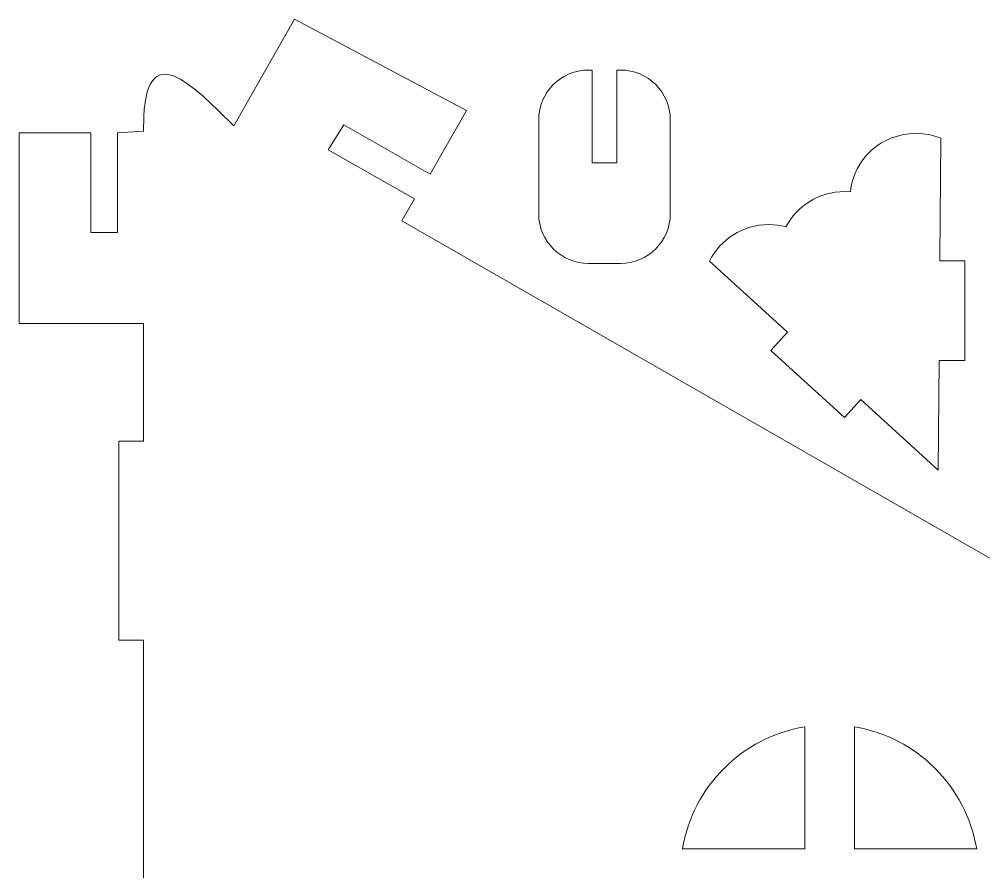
# Model space of a CAD drawing. Header units: millimetres. Extents: x -580 to 580, y -723 to 723.
# Drawn here: x -580.1 to -472.9, y 316.6 to 411.4 of the extents above; entities that cross this region are included whole.
import ezdxf

# ---------------------------------------------------------------- set-up
doc = ezdxf.new("R2010")
doc.units = ezdxf.units.MM
doc.header["$MEASUREMENT"] = 0
doc.layers.add('Camada 1', color=7, linetype='Continuous')

msp = doc.modelspace()

# ---------------------------------------------------------------- linework, layer by layer
at = {"layer": 'Camada 1', "color": 250, "lineweight": 9}
for points, knots in [([(-580.1487, 377.5418), (-580.1487, 377.5418), (-580.1487, 398.7429), (-580.1487, 398.7429), (-580.1487, 398.7429), (-580.1487, 398.7429), (-572.1841, 398.7429), (-572.1841, 398.7429), (-572.1841, 398.7429), (-572.1841, 398.7429), (-572.1836, 387.6809), (-572.1836, 387.6809), (-572.1836, 387.6809), (-572.1836, 387.6809), (-569.2344, 387.6815), (-569.2344, 387.6815), (-569.2344, 387.6815), (-569.2344, 387.6815), (-569.2339, 398.7429), (-569.2339, 398.7429), (-569.2339, 398.7429), (-569.2339, 398.7429), (-566.3219, 398.9272), (-566.3219, 398.9272), (-566.3219, 398.9272), (-566.3219, 398.9272), (-566.2989, 400.5718), (-566.2989, 400.5718), (-566.2989, 400.5718), (-566.2989, 400.5718), (-566.2451, 401.3876), (-566.2451, 401.3876), (-566.2451, 401.3876), (-566.2451, 401.3876), (-566.1617, 402.1154), (-566.1617, 402.1154), (-566.1617, 402.1154), (-566.1617, 402.1154), (-566.05, 402.7584), (-566.05, 402.7584), (-566.05, 402.7584), (-566.05, 402.7584), (-565.9111, 403.32), (-565.9111, 403.32), (-565.9111, 403.32), (-565.9111, 403.32), (-565.7463, 403.8032), (-565.7463, 403.8032), (-565.7463, 403.8032), (-565.7463, 403.8032), (-565.5567, 404.2113), (-565.5567, 404.2113), (-565.5567, 404.2113), (-565.5567, 404.2113), (-565.3435, 404.5477), (-565.3435, 404.5477), (-565.3435, 404.5477), (-565.3435, 404.5477), (-565.108, 404.8156), (-565.108, 404.8156), (-565.108, 404.8156), (-565.108, 404.8156), (-564.8516, 405.0182), (-564.8516, 405.0182), (-564.8516, 405.0182), (-564.8516, 405.0182), (-564.5752, 405.1588), (-564.5752, 405.1588), (-564.5752, 405.1588), (-564.5752, 405.1588), (-564.28, 405.2405), (-564.28, 405.2405), (-564.28, 405.2405), (-564.28, 405.2405), (-563.9673, 405.2667), (-563.9673, 405.2667), (-563.9673, 405.2667), (-563.9673, 405.2667), (-563.6384, 405.2407), (-563.6384, 405.2407), (-563.6384, 405.2407), (-563.6384, 405.2407), (-563.2943, 405.1656), (-563.2943, 405.1656), (-563.2943, 405.1656), (-563.2943, 405.1656), (-562.9365, 405.0447), (-562.9365, 405.0447), (-562.9365, 405.0447), (-562.9365, 405.0447), (-562.5659, 404.8813), (-562.5659, 404.8813), (-562.5659, 404.8813), (-562.5659, 404.8813), (-562.1838, 404.6786), (-562.1838, 404.6786), (-562.1838, 404.6786), (-562.1838, 404.6786), (-561.7915, 404.4399), (-561.7915, 404.4399), (-561.7915, 404.4399), (-561.7915, 404.4399), (-561.3901, 404.1684), (-561.3901, 404.1684), (-561.3901, 404.1684), (-561.3901, 404.1684), (-560.565, 403.54), (-560.565, 403.54), (-560.565, 403.54), (-560.565, 403.54), (-559.7182, 402.8195), (-559.7182, 402.8195), (-559.7182, 402.8195), (-559.7182, 402.8195), (-558.8593, 402.0328), (-558.8593, 402.0328), (-558.8593, 402.0328), (-558.8593, 402.0328), (-557.9979, 401.206), (-557.9979, 401.206), (-557.9979, 401.206), (-557.9979, 401.206), (-556.3064, 399.5358), (-556.3064, 399.5358), (-556.3064, 399.5358), (-556.3064, 399.5358), (-549.5479, 411.3859), (-549.5479, 411.3859), (-549.5479, 411.3859), (-549.5479, 411.3859), (-530.4231, 401.2547), (-530.4231, 401.2547), (-530.4231, 401.2547), (-530.4231, 401.2547), (-534.4605, 394.176), (-534.4605, 394.176), (-534.4605, 394.176), (-534.4605, 394.176), (-544.0695, 399.6564), (-544.0695, 399.6564), (-544.0695, 399.6564), (-544.0695, 399.6564), (-545.8076, 396.8857), (-545.8076, 396.8857), (-545.8076, 396.8857), (-545.8076, 396.8857), (-536.1997, 391.4047), (-536.1997, 391.4047), (-536.1997, 391.4047), (-536.1997, 391.4047), (-537.5934, 388.9607), (-537.5934, 388.9607), (-537.5934, 388.9607), (-537.5934, 388.9607), (-457.3687, 342.9362), (-457.3687, 342.9362), (-457.3687, 342.9362), (-457.3687, 342.9362), (-451.1268, 355.3102), (-451.1268, 355.3102), (-451.1268, 355.3102), (-451.1268, 355.3102), (-431.7254, 344.626), (-431.7254, 344.626), (-431.7254, 344.626), (-431.7254, 344.626), (-435.7628, 337.5473), (-435.7628, 337.5473), (-435.7628, 337.5473), (-435.7628, 337.5473), (-445.3718, 343.0277), (-445.3718, 343.0277), (-445.3718, 343.0277), (-445.3718, 343.0277), (-446.9257, 340.3491), (-446.9257, 340.3491), (-446.9257, 340.3491), (-446.9257, 340.3491), (-437.3177, 334.8682), (-437.3177, 334.8682), (-437.3177, 334.8682), (-437.3177, 334.8682), (-438.7115, 332.4242), (-438.7115, 332.4242), (-438.7115, 332.4242), (-438.7115, 332.4242), (-420.6615, 321.9682), (-420.6615, 321.9682), (-420.6615, 321.9682), (-420.6615, 321.9682), (-420.105, 321.607), (-420.105, 321.607), (-420.105, 321.607), (-420.105, 321.607), (-419.5855, 321.2332), (-419.5855, 321.2332), (-419.5855, 321.2332), (-419.5855, 321.2332), (-419.1027, 320.8476), (-419.1027, 320.8476), (-419.1027, 320.8476), (-419.1027, 320.8476), (-418.657, 320.451), (-418.657, 320.451), (-418.657, 320.451), (-418.657, 320.451), (-418.2483, 320.0443), (-418.2483, 320.0443), (-418.2483, 320.0443), (-418.2483, 320.0443), (-417.8765, 319.6285), (-417.8765, 319.6285), (-417.8765, 319.6285), (-417.8765, 319.6285), (-417.5418, 319.2044), (-417.5418, 319.2044), (-417.5418, 319.2044), (-417.5418, 319.2044), (-417.2439, 318.7727), (-417.2439, 318.7727), (-417.2439, 318.7727), (-417.2439, 318.7727), (-416.9833, 318.3346), (-416.9833, 318.3346), (-416.9833, 318.3346), (-416.9833, 318.3346), (-416.7596, 317.8907), (-416.7596, 317.8907), (-416.7596, 317.8907), (-416.7596, 317.8907), (-416.5731, 317.4419), (-416.5731, 317.4419), (-416.5731, 317.4419), (-416.5731, 317.4419), (-416.4236, 316.9891), (-416.4236, 316.9891), (-416.4236, 316.9891), (-416.4236, 316.9891), (-416.3112, 316.5332), (-416.3112, 316.5332), (-416.3112, 316.5332), (-416.3112, 316.5332), (-416.236, 316.0751), (-416.236, 316.0751), (-416.236, 316.0751), (-416.236, 316.0751), (-416.1979, 315.6155), (-416.1979, 315.6155), (-416.1979, 315.6155), (-416.1979, 315.6155), (-416.1971, 315.1555), (-416.1971, 315.1555), (-416.1971, 315.1555), (-416.1971, 315.1555), (-416.1979, 314.6954), (-416.1979, 314.6954), (-416.1979, 314.6954), (-416.1979, 314.6954), (-416.236, 314.2359), (-416.236, 314.2359), (-416.236, 314.2359), (-416.236, 314.2359), (-416.3112, 313.7778), (-416.3112, 313.7778), (-416.3112, 313.7778), (-416.3112, 313.7778), (-416.4236, 313.322), (-416.4236, 313.322), (-416.4236, 313.322), (-416.4236, 313.322), (-416.5731, 312.8692), (-416.5731, 312.8692), (-416.5731, 312.8692), (-416.5731, 312.8692), (-416.7596, 312.4205), (-416.7596, 312.4205), (-416.7596, 312.4205), (-416.7596, 312.4205), (-416.9833, 311.9766), (-416.9833, 311.9766), (-416.9833, 311.9766), (-416.9833, 311.9766), (-417.2439, 311.5384), (-417.2439, 311.5384), (-417.2439, 311.5384), (-417.2439, 311.5384), (-417.5418, 311.1068), (-417.5418, 311.1068), (-417.5418, 311.1068), (-417.5418, 311.1068), (-417.8765, 310.6827), (-417.8765, 310.6827), (-417.8765, 310.6827), (-417.8765, 310.6827), (-418.2483, 310.2669), (-418.2483, 310.2669), (-418.2483, 310.2669), (-418.2483, 310.2669), (-418.657, 309.8602), (-418.657, 309.8602), (-418.657, 309.8602), (-418.657, 309.8602), (-419.1027, 309.4637), (-419.1027, 309.4637), (-419.1027, 309.4637), (-419.1027, 309.4637), (-419.5855, 309.078), (-419.5855, 309.078), (-419.5855, 309.078), (-419.5855, 309.078), (-420.105, 308.704), (-420.105, 308.704), (-420.105, 308.704), (-420.105, 308.704), (-420.6615, 308.3428), (-420.6615, 308.3428), (-420.6615, 308.3428), (-420.6615, 308.3428), (-437.8651, 298.4494), (-437.8651, 298.4494), (-437.8651, 298.4494), (-437.8651, 298.4494), (-436.3806, 295.8472), (-436.3806, 295.8472), (-436.3806, 295.8472), (-436.3806, 295.8472), (-445.435, 290.6827), (-445.435, 290.6827), (-445.435, 290.6827), (-445.435, 290.6827), (-443.7879, 287.912), (-443.7879, 287.912), (-443.7879, 287.912), (-443.7879, 287.912), (-435.2872, 292.8922), (-435.2872, 292.8922), (-435.2872, 292.8922), (-435.2872, 292.8922), (-431.4201, 286.1126), (-431.4201, 286.1126), (-431.4201, 286.1126), (-431.4201, 286.1126), (-449.9913, 275.9815), (-449.9913, 275.9815), (-449.9913, 275.9815), (-449.9913, 275.9815), (-456.7062, 287.7531), (-456.7062, 287.7531), (-456.7062, 287.7531), (-456.7062, 287.7531), (-536.4858, 242.0232), (-536.4858, 242.0232), (-536.4858, 242.0232), (-536.4858, 242.0232), (-534.9085, 239.2584), (-534.9085, 239.2584), (-534.9085, 239.2584), (-534.9085, 239.2584), (-543.5941, 234.4625), (-543.5941, 234.4625), (-543.5941, 234.4625), (-543.5941, 234.4625), (-542.1314, 231.8762), (-542.1314, 231.8762), (-542.1314, 231.8762), (-542.1314, 231.8762), (-533.7229, 236.3033), (-533.7229, 236.3033), (-533.7229, 236.3033), (-533.7229, 236.3033), (-529.948, 229.7081), (-529.948, 229.7081), (-529.948, 229.7081), (-529.948, 229.7081), (-548.5192, 219.4848), (-548.5192, 219.4848), (-548.5192, 219.4848), (-548.5192, 219.4848), (-555.2904, 231.3559), (-555.2904, 231.3559), (-555.2904, 231.3559), (-555.2904, 231.3559), (-560.2675, 228.5131), (-560.2675, 228.5131), (-560.2675, 228.5131), (-560.2675, 228.5131), (-561.0411, 228.0775), (-561.0411, 228.0775), (-561.0411, 228.0775), (-561.0411, 228.0775), (-561.7598, 227.749), (-561.7598, 227.749), (-561.7598, 227.749), (-561.7598, 227.749), (-562.0988, 227.6246), (-562.0988, 227.6246), (-562.0988, 227.6246), (-562.0988, 227.6246), (-562.4241, 227.5266), (-562.4241, 227.5266), (-562.4241, 227.5266), (-562.4241, 227.5266), (-562.7361, 227.455), (-562.7361, 227.455), (-562.7361, 227.455), (-562.7361, 227.455), (-563.0346, 227.4096), (-563.0346, 227.4096), (-563.0346, 227.4096), (-563.0346, 227.4096), (-563.3198, 227.3902), (-563.3198, 227.3902), (-563.3198, 227.3902), (-563.3198, 227.3902), (-563.5915, 227.3968), (-563.5915, 227.3968), (-563.5915, 227.3968), (-563.5915, 227.3968), (-563.8502, 227.4294), (-563.8502, 227.4294), (-563.8502, 227.4294), (-563.8502, 227.4294), (-564.0956, 227.4876), (-564.0956, 227.4876), (-564.0956, 227.4876), (-564.0956, 227.4876), (-564.3278, 227.5715), (-564.3278, 227.5715), (-564.3278, 227.5715), (-564.3278, 227.5715), (-564.547, 227.6809), (-564.547, 227.6809), (-564.547, 227.6809), (-564.547, 227.6809), (-564.7531, 227.8158), (-564.7531, 227.8158), (-564.7531, 227.8158), (-564.7531, 227.8158), (-564.9463, 227.976), (-564.9463, 227.976), (-564.9463, 227.976), (-564.9463, 227.976), (-565.1266, 228.1613), (-565.1266, 228.1613), (-565.1266, 228.1613), (-565.1266, 228.1613), (-565.294, 228.3717), (-565.294, 228.3717), (-565.294, 228.3717), (-565.294, 228.3717), (-565.4486, 228.6071), (-565.4486, 228.6071), (-565.4486, 228.6071), (-565.4486, 228.6071), (-565.5906, 228.8674), (-565.5906, 228.8674), (-565.5906, 228.8674), (-565.5906, 228.8674), (-565.7198, 229.1523), (-565.7198, 229.1523), (-565.7198, 229.1523), (-565.7198, 229.1523), (-565.8364, 229.4619), (-565.8364, 229.4619), (-565.8364, 229.4619), (-565.8364, 229.4619), (-566.0321, 230.1545), (-566.0321, 230.1545), (-566.0321, 230.1545), (-566.0321, 230.1545), (-566.178, 230.9442), (-566.178, 230.9442), (-566.178, 230.9442), (-566.178, 230.9442), (-566.2747, 231.8303), (-566.2747, 231.8303), (-566.2747, 231.8303), (-566.2747, 231.8303), (-566.3225, 232.8116), (-566.3225, 232.8116), (-566.3225, 232.8116), (-566.3225, 232.8116), (-566.3219, 233.8873), (-566.3219, 233.8873), (-566.3219, 233.8873), (-566.3219, 233.8873), (-566.3219, 265.5174), (-566.3219, 265.5174), (-566.3219, 265.5174), (-566.3219, 265.5174), (-569.0873, 265.5174), (-569.0873, 265.5174), (-569.0873, 265.5174), (-569.0873, 265.5174), (-569.0873, 287.6402), (-569.0873, 287.6402), (-569.0873, 287.6402), (-569.0873, 287.6402), (-566.3219, 287.6402), (-566.3219, 287.6402), (-566.3219, 287.6402), (-566.3219, 287.6402), (-566.3219, 342.3428), (-566.3219, 342.3428), (-566.3219, 342.3428), (-566.3219, 342.3428), (-569.0873, 342.3428), (-569.0873, 342.3428), (-569.0873, 342.3428), (-569.0873, 342.3428), (-569.0873, 364.4656), (-569.0873, 364.4656), (-569.0873, 364.4656), (-569.0873, 364.4656), (-566.3219, 364.4656), (-566.3219, 364.4656), (-566.3219, 364.4656), (-566.3219, 364.4656), (-566.3219, 377.5418), (-566.3219, 377.5418), (-566.3219, 377.5418), (-566.3219, 377.5418), (-580.1487, 377.5418), (-580.1487, 377.5418), (-580.1487, 377.5418), (-580.1487, 377.5418), (-580.1487, 377.5418), (-580.1487, 377.5418)], [0, 0, 0, 0, 0.0075188, 0.0075188, 0.0075188, 0.0075188, 0.01503759, 0.01503759, 0.01503759, 0.01503759, 0.02255639, 0.02255639, 0.02255639, 0.02255639, 0.03007519, 0.03007519, 0.03007519, 0.03007519, 0.03759398, 0.03759398, 0.03759398, 0.03759398, 0.04511278, 0.04511278, 0.04511278, 0.04511278, 0.05263158, 0.05263158, 0.05263158, 0.05263158, 0.06015038, 0.06015038, 0.06015038, 0.06015038, 0.06766917, 0.06766917, 0.06766917, 0.06766917, 0.07518797, 0.07518797, 0.07518797, 0.07518797, 0.08270677, 0.08270677, 0.08270677, 0.08270677, 0.09022556, 0.09022556, 0.09022556, 0.09022556, 0.09774436, 0.09774436, 0.09774436, 0.09774436, 0.10526316, 0.10526316, 0.10526316, 0.10526316, 0.11278195, 0.11278195, 0.11278195, 0.11278195, 0.12030075, 0.12030075, 0.12030075, 0.12030075, 0.12781955, 0.12781955, 0.12781955, 0.12781955, 0.13533835, 0.13533835, 0.13533835, 0.13533835, 0.14285714, 0.14285714, 0.14285714, 0.14285714, 0.15037594, 0.15037594, 0.15037594, 0.15037594, 0.15789474, 0.15789474, 0.15789474, 0.15789474, 0.16541353, 0.16541353, 0.16541353, 0.16541353, 0.17293233, 0.17293233, 0.17293233, 0.17293233, 0.18045113, 0.18045113, 0.18045113, 0.18045113, 0.18796992, 0.18796992, 0.18796992, 0.18796992, 0.19548872, 0.19548872, 0.19548872, 0.19548872, 0.20300752, 0.20300752, 0.20300752, 0.20300752, 0.21052632, 0.21052632, 0.21052632, 0.21052632, 0.21804511, 0.21804511, 0.21804511, 0.21804511, 0.22556391, 0.22556391, 0.22556391, 0.22556391, 0.23308271, 0.23308271, 0.23308271, 0.23308271, 0.2406015, 0.2406015, 0.2406015, 0.2406015, 0.2481203, 0.2481203, 0.2481203, 0.2481203, 0.2556391, 0.2556391, 0.2556391, 0.2556391, 0.26315789, 0.26315789, 0.26315789, 0.26315789, 0.27067669, 0.27067669, 0.27067669, 0.27067669, 0.27819549, 0.27819549, 0.27819549, 0.27819549, 0.28571429, 0.28571429, 0.28571429, 0.28571429, 0.29323308, 0.29323308, 0.29323308, 0.29323308, 0.30075188, 0.30075188, 0.30075188, 0.30075188, 0.30827068, 0.30827068, 0.30827068, 0.30827068, 0.31578947, 0.31578947, 0.31578947, 0.31578947, 0.32330827, 0.32330827, 0.32330827, 0.32330827, 0.33082707, 0.33082707, 0.33082707, 0.33082707, 0.33834586, 0.33834586, 0.33834586, 0.33834586, 0.34586466, 0.34586466, 0.34586466, 0.34586466, 0.35338346, 0.35338346, 0.35338346, 0.35338346, 0.36090226, 0.36090226, 0.36090226, 0.36090226, 0.36842105, 0.36842105, 0.36842105, 0.36842105, 0.37593985, 0.37593985, 0.37593985, 0.37593985, 0.38345865, 0.38345865, 0.38345865, 0.38345865, 0.39097744, 0.39097744, 0.39097744, 0.39097744, 0.39849624, 0.39849624, 0.39849624, 0.39849624, 0.40601504, 0.40601504, 0.40601504, 0.40601504, 0.41353383, 0.41353383, 0.41353383, 0.41353383, 0.42105263, 0.42105263, 0.42105263, 0.42105263, 0.42857143, 0.42857143, 0.42857143, 0.42857143, 0.43609023, 0.43609023, 0.43609023, 0.43609023, 0.44360902, 0.44360902, 0.44360902, 0.44360902, 0.45112782, 0.45112782, 0.45112782, 0.45112782, 0.45864662, 0.45864662, 0.45864662, 0.45864662, 0.46616541, 0.46616541, 0.46616541, 0.46616541, 0.47368421, 0.47368421, 0.47368421, 0.47368421, 0.48120301, 0.48120301, 0.48120301, 0.48120301, 0.4887218, 0.4887218, 0.4887218, 0.4887218, 0.4962406, 0.4962406, 0.4962406, 0.4962406, 0.5037594, 0.5037594, 0.5037594, 0.5037594, 0.5112782, 0.5112782, 0.5112782, 0.5112782, 0.51879699, 0.51879699, 0.51879699, 0.51879699, 0.52631579, 0.52631579, 0.52631579, 0.52631579, 0.53383459, 0.53383459, 0.53383459, 0.53383459, 0.54135338, 0.54135338, 0.54135338, 0.54135338, 0.54887218, 0.54887218, 0.54887218, 0.54887218, 0.55639098, 0.55639098, 0.55639098, 0.55639098, 0.56390977, 0.56390977, 0.56390977, 0.56390977, 0.57142857, 0.57142857, 0.57142857, 0.57142857, 0.57894737, 0.57894737, 0.57894737, 0.57894737, 0.58646617, 0.58646617, 0.58646617, 0.58646617, 0.59398496, 0.59398496, 0.59398496, 0.59398496, 0.60150376, 0.60150376, 0.60150376, 0.60150376, 0.60902256, 0.60902256, 0.60902256, 0.60902256, 0.61654135, 0.61654135, 0.61654135, 0.61654135, 0.62406015, 0.62406015, 0.62406015, 0.62406015, 0.63157895, 0.63157895, 0.63157895, 0.63157895, 0.63909774, 0.63909774, 0.63909774, 0.63909774, 0.64661654, 0.64661654, 0.64661654, 0.64661654, 0.65413534, 0.65413534, 0.65413534, 0.65413534, 0.66165414, 0.66165414, 0.66165414, 0.66165414, 0.66917293, 0.66917293, 0.66917293, 0.66917293, 0.67669173, 0.67669173, 0.67669173, 0.67669173, 0.68421053, 0.68421053, 0.68421053, 0.68421053, 0.69172932, 0.69172932, 0.69172932, 0.69172932, 0.69924812, 0.69924812, 0.69924812, 0.69924812, 0.70676692, 0.70676692, 0.70676692, 0.70676692, 0.71428571, 0.71428571, 0.71428571, 0.71428571, 0.72180451, 0.72180451, 0.72180451, 0.72180451, 0.72932331, 0.72932331, 0.72932331, 0.72932331, 0.73684211, 0.73684211, 0.73684211, 0.73684211, 0.7443609, 0.7443609, 0.7443609, 0.7443609, 0.7518797, 0.7518797, 0.7518797, 0.7518797, 0.7593985, 0.7593985, 0.7593985, 0.7593985, 0.76691729, 0.76691729, 0.76691729, 0.76691729, 0.77443609, 0.77443609, 0.77443609, 0.77443609, 0.78195489, 0.78195489, 0.78195489, 0.78195489, 0.78947368, 0.78947368, 0.78947368, 0.78947368, 0.79699248, 0.79699248, 0.79699248, 0.79699248, 0.80451128, 0.80451128, 0.80451128, 0.80451128, 0.81203008, 0.81203008, 0.81203008, 0.81203008, 0.81954887, 0.81954887, 0.81954887, 0.81954887, 0.82706767, 0.82706767, 0.82706767, 0.82706767, 0.83458647, 0.83458647, 0.83458647, 0.83458647, 0.84210526, 0.84210526, 0.84210526, 0.84210526, 0.84962406, 0.84962406, 0.84962406, 0.84962406, 0.85714286, 0.85714286, 0.85714286, 0.85714286, 0.86466165, 0.86466165, 0.86466165, 0.86466165, 0.87218045, 0.87218045, 0.87218045, 0.87218045, 0.87969925, 0.87969925, 0.87969925, 0.87969925, 0.88721805, 0.88721805, 0.88721805, 0.88721805, 0.89473684, 0.89473684, 0.89473684, 0.89473684, 0.90225564, 0.90225564, 0.90225564, 0.90225564, 0.90977444, 0.90977444, 0.90977444, 0.90977444, 0.91729323, 0.91729323, 0.91729323, 0.91729323, 0.92481203, 0.92481203, 0.92481203, 0.92481203, 0.93233083, 0.93233083, 0.93233083, 0.93233083, 0.93984962, 0.93984962, 0.93984962, 0.93984962, 0.94736842, 0.94736842, 0.94736842, 0.94736842, 0.95488722, 0.95488722, 0.95488722, 0.95488722, 0.96240602, 0.96240602, 0.96240602, 0.96240602, 0.96992481, 0.96992481, 0.96992481, 0.96992481, 0.97744361, 0.97744361, 0.97744361, 0.97744361, 0.98496241, 0.98496241, 0.98496241, 0.98496241, 1, 1, 1, 1]), ([(-513.2836, 405.7441), (-513.2836, 405.7441), (-513.6868, 405.7441), (-513.6868, 405.7441), (-513.6868, 405.7441), (-513.6868, 405.7441), (-513.6868, 395.4072), (-513.6868, 395.4072), (-513.6868, 395.4072), (-513.6868, 395.4072), (-516.4521, 395.4072), (-516.4521, 395.4072), (-516.4521, 395.4072), (-516.4521, 395.4072), (-516.4521, 405.7441), (-516.4521, 405.7441), (-516.4521, 405.7441), (-516.4521, 405.7441), (-516.8559, 405.7441), (-516.8559, 405.7441), (-516.8559, 405.7441), (-516.8559, 405.7441), (-517.4193, 405.7154), (-517.4193, 405.7154), (-517.4193, 405.7154), (-517.4193, 405.7154), (-517.9669, 405.6312), (-517.9669, 405.6312), (-517.9669, 405.6312), (-517.9669, 405.6312), (-518.4957, 405.4944), (-518.4957, 405.4944), (-518.4957, 405.4944), (-518.4957, 405.4944), (-519.0034, 405.3077), (-519.0034, 405.3077), (-519.0034, 405.3077), (-519.0034, 405.3077), (-519.4866, 405.074), (-519.4866, 405.074), (-519.4866, 405.074), (-519.4866, 405.074), (-519.9427, 404.7962), (-519.9427, 404.7962), (-519.9427, 404.7962), (-519.9427, 404.7962), (-520.3687, 404.4771), (-520.3687, 404.4771), (-520.3687, 404.4771), (-520.3687, 404.4771), (-520.7619, 404.1194), (-520.7619, 404.1194), (-520.7619, 404.1194), (-520.7619, 404.1194), (-521.1196, 403.7262), (-521.1196, 403.7262), (-521.1196, 403.7262), (-521.1196, 403.7262), (-521.4387, 403.3001), (-521.4387, 403.3001), (-521.4387, 403.3001), (-521.4387, 403.3001), (-521.7165, 402.8441), (-521.7165, 402.8441), (-521.7165, 402.8441), (-521.7165, 402.8441), (-521.9502, 402.3609), (-521.9502, 402.3609), (-521.9502, 402.3609), (-521.9502, 402.3609), (-522.1369, 401.8533), (-522.1369, 401.8533), (-522.1369, 401.8533), (-522.1369, 401.8533), (-522.2738, 401.3244), (-522.2738, 401.3244), (-522.2738, 401.3244), (-522.2738, 401.3244), (-522.3579, 400.7768), (-522.3579, 400.7768), (-522.3579, 400.7768), (-522.3579, 400.7768), (-522.3866, 400.2134), (-522.3866, 400.2134), (-522.3866, 400.2134), (-522.3866, 400.2134), (-522.3866, 389.7637), (-522.3866, 389.7637), (-522.3866, 389.7637), (-522.3866, 389.7637), (-522.3579, 389.2003), (-522.3579, 389.2003), (-522.3579, 389.2003), (-522.3579, 389.2003), (-522.2738, 388.6526), (-522.2738, 388.6526), (-522.2738, 388.6526), (-522.2738, 388.6526), (-522.1369, 388.1237), (-522.1369, 388.1237), (-522.1369, 388.1237), (-522.1369, 388.1237), (-521.9502, 387.6162), (-521.9502, 387.6162), (-521.9502, 387.6162), (-521.9502, 387.6162), (-521.7165, 387.133), (-521.7165, 387.133), (-521.7165, 387.133), (-521.7165, 387.133), (-521.4387, 386.677), (-521.4387, 386.677), (-521.4387, 386.677), (-521.4387, 386.677), (-521.1196, 386.2508), (-521.1196, 386.2508), (-521.1196, 386.2508), (-521.1196, 386.2508), (-520.7619, 385.8576), (-520.7619, 385.8576), (-520.7619, 385.8576), (-520.7619, 385.8576), (-520.3687, 385.5), (-520.3687, 385.5), (-520.3687, 385.5), (-520.3687, 385.5), (-519.9427, 385.1808), (-519.9427, 385.1808), (-519.9427, 385.1808), (-519.9427, 385.1808), (-519.4866, 384.903), (-519.4866, 384.903), (-519.4866, 384.903), (-519.4866, 384.903), (-519.0034, 384.6693), (-519.0034, 384.6693), (-519.0034, 384.6693), (-519.0034, 384.6693), (-518.4957, 384.4827), (-518.4957, 384.4827), (-518.4957, 384.4827), (-518.4957, 384.4827), (-517.9669, 384.3459), (-517.9669, 384.3459), (-517.9669, 384.3459), (-517.9669, 384.3459), (-517.4193, 384.2616), (-517.4193, 384.2616), (-517.4193, 384.2616), (-517.4193, 384.2616), (-516.8559, 384.233), (-516.8559, 384.233), (-516.8559, 384.233), (-516.8559, 384.233), (-513.2836, 384.233), (-513.2836, 384.233), (-513.2836, 384.233), (-513.2836, 384.233), (-512.7202, 384.2616), (-512.7202, 384.2616), (-512.7202, 384.2616), (-512.7202, 384.2616), (-512.1726, 384.3459), (-512.1726, 384.3459), (-512.1726, 384.3459), (-512.1726, 384.3459), (-511.6437, 384.4827), (-511.6437, 384.4827), (-511.6437, 384.4827), (-511.6437, 384.4827), (-511.1361, 384.6693), (-511.1361, 384.6693), (-511.1361, 384.6693), (-511.1361, 384.6693), (-510.6529, 384.903), (-510.6529, 384.903), (-510.6529, 384.903), (-510.6529, 384.903), (-510.1969, 385.1808), (-510.1969, 385.1808), (-510.1969, 385.1808), (-510.1969, 385.1808), (-509.7709, 385.5), (-509.7709, 385.5), (-509.7709, 385.5), (-509.7709, 385.5), (-509.3775, 385.8576), (-509.3775, 385.8576), (-509.3775, 385.8576), (-509.3775, 385.8576), (-509.0199, 386.2508), (-509.0199, 386.2508), (-509.0199, 386.2508), (-509.0199, 386.2508), (-508.7008, 386.677), (-508.7008, 386.677), (-508.7008, 386.677), (-508.7008, 386.677), (-508.423, 387.133), (-508.423, 387.133), (-508.423, 387.133), (-508.423, 387.133), (-508.1894, 387.6162), (-508.1894, 387.6162), (-508.1894, 387.6162), (-508.1894, 387.6162), (-508.0025, 388.1237), (-508.0025, 388.1237), (-508.0025, 388.1237), (-508.0025, 388.1237), (-507.8658, 388.6526), (-507.8658, 388.6526), (-507.8658, 388.6526), (-507.8658, 388.6526), (-507.7817, 389.2003), (-507.7817, 389.2003), (-507.7817, 389.2003), (-507.7817, 389.2003), (-507.7529, 389.7637), (-507.7529, 389.7637), (-507.7529, 389.7637), (-507.7529, 389.7637), (-507.7529, 400.2134), (-507.7529, 400.2134), (-507.7529, 400.2134), (-507.7529, 400.2134), (-507.7817, 400.7768), (-507.7817, 400.7768), (-507.7817, 400.7768), (-507.7817, 400.7768), (-507.8658, 401.3244), (-507.8658, 401.3244), (-507.8658, 401.3244), (-507.8658, 401.3244), (-508.0025, 401.8533), (-508.0025, 401.8533), (-508.0025, 401.8533), (-508.0025, 401.8533), (-508.1894, 402.3609), (-508.1894, 402.3609), (-508.1894, 402.3609), (-508.1894, 402.3609), (-508.423, 402.8441), (-508.423, 402.8441), (-508.423, 402.8441), (-508.423, 402.8441), (-508.7008, 403.3001), (-508.7008, 403.3001), (-508.7008, 403.3001), (-508.7008, 403.3001), (-509.0199, 403.7262), (-509.0199, 403.7262), (-509.0199, 403.7262), (-509.0199, 403.7262), (-509.3775, 404.1194), (-509.3775, 404.1194), (-509.3775, 404.1194), (-509.3775, 404.1194), (-509.7709, 404.4771), (-509.7709, 404.4771), (-509.7709, 404.4771), (-509.7709, 404.4771), (-510.1969, 404.7962), (-510.1969, 404.7962), (-510.1969, 404.7962), (-510.1969, 404.7962), (-510.6529, 405.074), (-510.6529, 405.074), (-510.6529, 405.074), (-510.6529, 405.074), (-511.1361, 405.3077), (-511.1361, 405.3077), (-511.1361, 405.3077), (-511.1361, 405.3077), (-511.6437, 405.4944), (-511.6437, 405.4944), (-511.6437, 405.4944), (-511.6437, 405.4944), (-512.1726, 405.6312), (-512.1726, 405.6312), (-512.1726, 405.6312), (-512.1726, 405.6312), (-512.7202, 405.7154), (-512.7202, 405.7154), (-512.7202, 405.7154), (-512.7202, 405.7154), (-513.2836, 405.7441), (-513.2836, 405.7441), (-513.2836, 405.7441), (-513.2836, 405.7441), (-513.2836, 405.7441), (-513.2836, 405.7441)], [0, 0, 0, 0, 0.01351351, 0.01351351, 0.01351351, 0.01351351, 0.02702703, 0.02702703, 0.02702703, 0.02702703, 0.04054054, 0.04054054, 0.04054054, 0.04054054, 0.05405405, 0.05405405, 0.05405405, 0.05405405, 0.06756757, 0.06756757, 0.06756757, 0.06756757, 0.08108108, 0.08108108, 0.08108108, 0.08108108, 0.09459459, 0.09459459, 0.09459459, 0.09459459, 0.10810811, 0.10810811, 0.10810811, 0.10810811, 0.12162162, 0.12162162, 0.12162162, 0.12162162, 0.13513514, 0.13513514, 0.13513514, 0.13513514, 0.14864865, 0.14864865, 0.14864865, 0.14864865, 0.16216216, 0.16216216, 0.16216216, 0.16216216, 0.17567568, 0.17567568, 0.17567568, 0.17567568, 0.18918919, 0.18918919, 0.18918919, 0.18918919, 0.2027027, 0.2027027, 0.2027027, 0.2027027, 0.21621622, 0.21621622, 0.21621622, 0.21621622, 0.22972973, 0.22972973, 0.22972973, 0.22972973, 0.24324324, 0.24324324, 0.24324324, 0.24324324, 0.25675676, 0.25675676, 0.25675676, 0.25675676, 0.27027027, 0.27027027, 0.27027027, 0.27027027, 0.28378378, 0.28378378, 0.28378378, 0.28378378, 0.2972973, 0.2972973, 0.2972973, 0.2972973, 0.31081081, 0.31081081, 0.31081081, 0.31081081, 0.32432432, 0.32432432, 0.32432432, 0.32432432, 0.33783784, 0.33783784, 0.33783784, 0.33783784, 0.35135135, 0.35135135, 0.35135135, 0.35135135, 0.36486486, 0.36486486, 0.36486486, 0.36486486, 0.37837838, 0.37837838, 0.37837838, 0.37837838, 0.39189189, 0.39189189, 0.39189189, 0.39189189, 0.40540541, 0.40540541, 0.40540541, 0.40540541, 0.41891892, 0.41891892, 0.41891892, 0.41891892, 0.43243243, 0.43243243, 0.43243243, 0.43243243, 0.44594595, 0.44594595, 0.44594595, 0.44594595, 0.45945946, 0.45945946, 0.45945946, 0.45945946, 0.47297297, 0.47297297, 0.47297297, 0.47297297, 0.48648649, 0.48648649, 0.48648649, 0.48648649, 0.5, 0.5, 0.5, 0.5, 0.51351351, 0.51351351, 0.51351351, 0.51351351, 0.52702703, 0.52702703, 0.52702703, 0.52702703, 0.54054054, 0.54054054, 0.54054054, 0.54054054, 0.55405405, 0.55405405, 0.55405405, 0.55405405, 0.56756757, 0.56756757, 0.56756757, 0.56756757, 0.58108108, 0.58108108, 0.58108108, 0.58108108, 0.59459459, 0.59459459, 0.59459459, 0.59459459, 0.60810811, 0.60810811, 0.60810811, 0.60810811, 0.62162162, 0.62162162, 0.62162162, 0.62162162, 0.63513514, 0.63513514, 0.63513514, 0.63513514, 0.64864865, 0.64864865, 0.64864865, 0.64864865, 0.66216216, 0.66216216, 0.66216216, 0.66216216, 0.67567568, 0.67567568, 0.67567568, 0.67567568, 0.68918919, 0.68918919, 0.68918919, 0.68918919, 0.7027027, 0.7027027, 0.7027027, 0.7027027, 0.71621622, 0.71621622, 0.71621622, 0.71621622, 0.72972973, 0.72972973, 0.72972973, 0.72972973, 0.74324324, 0.74324324, 0.74324324, 0.74324324, 0.75675676, 0.75675676, 0.75675676, 0.75675676, 0.77027027, 0.77027027, 0.77027027, 0.77027027, 0.78378378, 0.78378378, 0.78378378, 0.78378378, 0.7972973, 0.7972973, 0.7972973, 0.7972973, 0.81081081, 0.81081081, 0.81081081, 0.81081081, 0.82432432, 0.82432432, 0.82432432, 0.82432432, 0.83783784, 0.83783784, 0.83783784, 0.83783784, 0.85135135, 0.85135135, 0.85135135, 0.85135135, 0.86486486, 0.86486486, 0.86486486, 0.86486486, 0.87837838, 0.87837838, 0.87837838, 0.87837838, 0.89189189, 0.89189189, 0.89189189, 0.89189189, 0.90540541, 0.90540541, 0.90540541, 0.90540541, 0.91891892, 0.91891892, 0.91891892, 0.91891892, 0.93243243, 0.93243243, 0.93243243, 0.93243243, 0.94594595, 0.94594595, 0.94594595, 0.94594595, 0.95945946, 0.95945946, 0.95945946, 0.95945946, 0.97297297, 0.97297297, 0.97297297, 0.97297297, 1, 1, 1, 1]), ([(-474.9903, 384.5121), (-474.9903, 384.5121), (-474.9903, 373.4507), (-474.9903, 373.4507), (-474.9903, 373.4507), (-474.9903, 373.4507), (-477.8629, 373.4507), (-477.8629, 373.4507), (-477.8629, 373.4507), (-477.8629, 373.4507), (-477.9503, 361.2555), (-477.9503, 361.2555), (-477.9503, 361.2555), (-477.9503, 361.2555), (-486.5605, 369.1201), (-486.5605, 369.1201), (-486.5605, 369.1201), (-486.5605, 369.1201), (-488.3901, 367.1053), (-488.3901, 367.1053), (-488.3901, 367.1053), (-488.3901, 367.1053), (-496.5794, 374.5413), (-496.5794, 374.5413), (-496.5794, 374.5413), (-496.5794, 374.5413), (-494.7277, 376.5805), (-494.7277, 376.5805), (-494.7277, 376.5805), (-494.7277, 376.5805), (-503.3954, 384.4966), (-503.3954, 384.4966), (-503.3954, 384.4966), (-503.3954, 384.4966), (-503.1579, 384.9373), (-503.1579, 384.9373), (-503.1579, 384.9373), (-503.1579, 384.9373), (-502.8908, 385.3593), (-502.8908, 385.3593), (-502.8908, 385.3593), (-502.8908, 385.3593), (-502.5955, 385.7611), (-502.5955, 385.7611), (-502.5955, 385.7611), (-502.5955, 385.7611), (-502.2735, 386.1414), (-502.2735, 386.1414), (-502.2735, 386.1414), (-502.2735, 386.1414), (-501.9261, 386.499), (-501.9261, 386.499), (-501.9261, 386.499), (-501.9261, 386.499), (-501.5546, 386.8325), (-501.5546, 386.8325), (-501.5546, 386.8325), (-501.5546, 386.8325), (-501.1604, 387.1406), (-501.1604, 387.1406), (-501.1604, 387.1406), (-501.1604, 387.1406), (-500.7448, 387.4218), (-500.7448, 387.4218), (-500.7448, 387.4218), (-500.7448, 387.4218), (-500.3092, 387.675), (-500.3092, 387.675), (-500.3092, 387.675), (-500.3092, 387.675), (-499.855, 387.8987), (-499.855, 387.8987), (-499.855, 387.8987), (-499.855, 387.8987), (-499.3834, 388.0917), (-499.3834, 388.0917), (-499.3834, 388.0917), (-499.3834, 388.0917), (-498.8957, 388.2526), (-498.8957, 388.2526), (-498.8957, 388.2526), (-498.8957, 388.2526), (-498.3936, 388.38), (-498.3936, 388.38), (-498.3936, 388.38), (-498.3936, 388.38), (-497.8781, 388.4727), (-497.8781, 388.4727), (-497.8781, 388.4727), (-497.8781, 388.4727), (-497.3507, 388.5293), (-497.3507, 388.5293), (-497.3507, 388.5293), (-497.3507, 388.5293), (-496.8128, 388.5484), (-496.8128, 388.5484), (-496.8128, 388.5484), (-496.8128, 388.5484), (-496.3199, 388.5324), (-496.3199, 388.5324), (-496.3199, 388.5324), (-496.3199, 388.5324), (-495.8361, 388.485), (-495.8361, 388.485), (-495.8361, 388.485), (-495.8361, 388.485), (-495.3619, 388.4071), (-495.3619, 388.4071), (-495.3619, 388.4071), (-495.3619, 388.4071), (-494.8986, 388.2995), (-494.8986, 388.2995), (-494.8986, 388.2995), (-494.8986, 388.2995), (-494.6573, 388.7281), (-494.6573, 388.7281), (-494.6573, 388.7281), (-494.6573, 388.7281), (-494.3877, 389.1382), (-494.3877, 389.1382), (-494.3877, 389.1382), (-494.3877, 389.1382), (-494.0913, 389.5285), (-494.0913, 389.5285), (-494.0913, 389.5285), (-494.0913, 389.5285), (-493.7692, 389.8978), (-493.7692, 389.8978), (-493.7692, 389.8978), (-493.7692, 389.8978), (-493.4229, 390.2448), (-493.4229, 390.2448), (-493.4229, 390.2448), (-493.4229, 390.2448), (-493.0536, 390.5682), (-493.0536, 390.5682), (-493.0536, 390.5682), (-493.0536, 390.5682), (-492.6626, 390.8669), (-492.6626, 390.8669), (-492.6626, 390.8669), (-492.6626, 390.8669), (-492.2511, 391.1394), (-492.2511, 391.1394), (-492.2511, 391.1394), (-492.2511, 391.1394), (-491.8203, 391.3846), (-491.8203, 391.3846), (-491.8203, 391.3846), (-491.8203, 391.3846), (-491.3718, 391.6012), (-491.3718, 391.6012), (-491.3718, 391.6012), (-491.3718, 391.6012), (-490.9066, 391.788), (-490.9066, 391.788), (-490.9066, 391.788), (-490.9066, 391.788), (-490.4262, 391.9437), (-490.4262, 391.9437), (-490.4262, 391.9437), (-490.4262, 391.9437), (-489.9317, 392.0669), (-489.9317, 392.0669), (-489.9317, 392.0669), (-489.9317, 392.0669), (-489.4244, 392.1564), (-489.4244, 392.1564), (-489.4244, 392.1564), (-489.4244, 392.1564), (-488.9057, 392.2112), (-488.9057, 392.2112), (-488.9057, 392.2112), (-488.9057, 392.2112), (-488.3768, 392.2296), (-488.3768, 392.2296), (-488.3768, 392.2296), (-488.3768, 392.2296), (-487.7319, 392.202), (-487.7319, 392.202), (-487.7319, 392.202), (-487.7319, 392.202), (-487.6327, 392.8753), (-487.6327, 392.8753), (-487.6327, 392.8753), (-487.6327, 392.8753), (-487.4717, 393.527), (-487.4717, 393.527), (-487.4717, 393.527), (-487.4717, 393.527), (-487.252, 394.154), (-487.252, 394.154), (-487.252, 394.154), (-487.252, 394.154), (-486.9768, 394.7534), (-486.9768, 394.7534), (-486.9768, 394.7534), (-486.9768, 394.7534), (-486.649, 395.322), (-486.649, 395.322), (-486.649, 395.322), (-486.649, 395.322), (-486.2717, 395.8569), (-486.2717, 395.8569), (-486.2717, 395.8569), (-486.2717, 395.8569), (-485.848, 396.3553), (-485.848, 396.3553), (-485.848, 396.3553), (-485.848, 396.3553), (-485.3808, 396.8138), (-485.3808, 396.8138), (-485.3808, 396.8138), (-485.3808, 396.8138), (-484.8736, 397.2297), (-484.8736, 397.2297), (-484.8736, 397.2297), (-484.8736, 397.2297), (-484.329, 397.5998), (-484.329, 397.5998), (-484.329, 397.5998), (-484.329, 397.5998), (-483.7501, 397.9213), (-483.7501, 397.9213), (-483.7501, 397.9213), (-483.7501, 397.9213), (-483.1402, 398.1911), (-483.1402, 398.1911), (-483.1402, 398.1911), (-483.1402, 398.1911), (-482.5022, 398.406), (-482.5022, 398.406), (-482.5022, 398.406), (-482.5022, 398.406), (-481.8391, 398.5634), (-481.8391, 398.5634), (-481.8391, 398.5634), (-481.8391, 398.5634), (-481.1542, 398.66), (-481.1542, 398.66), (-481.1542, 398.66), (-481.1542, 398.66), (-480.4502, 398.6928), (-480.4502, 398.6928), (-480.4502, 398.6928), (-480.4502, 398.6928), (-479.7257, 398.658), (-479.7257, 398.658), (-479.7257, 398.658), (-479.7257, 398.658), (-479.0213, 398.5555), (-479.0213, 398.5555), (-479.0213, 398.5555), (-479.0213, 398.5555), (-478.3404, 398.3888), (-478.3404, 398.3888), (-478.3404, 398.3888), (-478.3404, 398.3888), (-477.6865, 398.1613), (-477.6865, 398.1613), (-477.6865, 398.1613), (-477.6865, 398.1613), (-477.7816, 384.7964), (-477.7816, 384.7964), (-477.7816, 384.7964), (-477.7816, 384.7964), (-477.7839, 384.5121), (-477.7839, 384.5121), (-477.7839, 384.5121), (-477.7839, 384.5121), (-474.9903, 384.5121), (-474.9903, 384.5121), (-474.9903, 384.5121), (-474.9903, 384.5121), (-474.9903, 384.5121), (-474.9903, 384.5121)], [0, 0, 0, 0, 0.01428571, 0.01428571, 0.01428571, 0.01428571, 0.02857143, 0.02857143, 0.02857143, 0.02857143, 0.04285714, 0.04285714, 0.04285714, 0.04285714, 0.05714286, 0.05714286, 0.05714286, 0.05714286, 0.07142857, 0.07142857, 0.07142857, 0.07142857, 0.08571429, 0.08571429, 0.08571429, 0.08571429, 0.1, 0.1, 0.1, 0.1, 0.11428571, 0.11428571, 0.11428571, 0.11428571, 0.12857143, 0.12857143, 0.12857143, 0.12857143, 0.14285714, 0.14285714, 0.14285714, 0.14285714, 0.15714286, 0.15714286, 0.15714286, 0.15714286, 0.17142857, 0.17142857, 0.17142857, 0.17142857, 0.18571429, 0.18571429, 0.18571429, 0.18571429, 0.2, 0.2, 0.2, 0.2, 0.21428571, 0.21428571, 0.21428571, 0.21428571, 0.22857143, 0.22857143, 0.22857143, 0.22857143, 0.24285714, 0.24285714, 0.24285714, 0.24285714, 0.25714286, 0.25714286, 0.25714286, 0.25714286, 0.27142857, 0.27142857, 0.27142857, 0.27142857, 0.28571429, 0.28571429, 0.28571429, 0.28571429, 0.3, 0.3, 0.3, 0.3, 0.31428571, 0.31428571, 0.31428571, 0.31428571, 0.32857143, 0.32857143, 0.32857143, 0.32857143, 0.34285714, 0.34285714, 0.34285714, 0.34285714, 0.35714286, 0.35714286, 0.35714286, 0.35714286, 0.37142857, 0.37142857, 0.37142857, 0.37142857, 0.38571429, 0.38571429, 0.38571429, 0.38571429, 0.4, 0.4, 0.4, 0.4, 0.41428571, 0.41428571, 0.41428571, 0.41428571, 0.42857143, 0.42857143, 0.42857143, 0.42857143, 0.44285714, 0.44285714, 0.44285714, 0.44285714, 0.45714286, 0.45714286, 0.45714286, 0.45714286, 0.47142857, 0.47142857, 0.47142857, 0.47142857, 0.48571429, 0.48571429, 0.48571429, 0.48571429, 0.5, 0.5, 0.5, 0.5, 0.51428571, 0.51428571, 0.51428571, 0.51428571, 0.52857143, 0.52857143, 0.52857143, 0.52857143, 0.54285714, 0.54285714, 0.54285714, 0.54285714, 0.55714286, 0.55714286, 0.55714286, 0.55714286, 0.57142857, 0.57142857, 0.57142857, 0.57142857, 0.58571429, 0.58571429, 0.58571429, 0.58571429, 0.6, 0.6, 0.6, 0.6, 0.61428571, 0.61428571, 0.61428571, 0.61428571, 0.62857143, 0.62857143, 0.62857143, 0.62857143, 0.64285714, 0.64285714, 0.64285714, 0.64285714, 0.65714286, 0.65714286, 0.65714286, 0.65714286, 0.67142857, 0.67142857, 0.67142857, 0.67142857, 0.68571429, 0.68571429, 0.68571429, 0.68571429, 0.7, 0.7, 0.7, 0.7, 0.71428571, 0.71428571, 0.71428571, 0.71428571, 0.72857143, 0.72857143, 0.72857143, 0.72857143, 0.74285714, 0.74285714, 0.74285714, 0.74285714, 0.75714286, 0.75714286, 0.75714286, 0.75714286, 0.77142857, 0.77142857, 0.77142857, 0.77142857, 0.78571429, 0.78571429, 0.78571429, 0.78571429, 0.8, 0.8, 0.8, 0.8, 0.81428571, 0.81428571, 0.81428571, 0.81428571, 0.82857143, 0.82857143, 0.82857143, 0.82857143, 0.84285714, 0.84285714, 0.84285714, 0.84285714, 0.85714286, 0.85714286, 0.85714286, 0.85714286, 0.87142857, 0.87142857, 0.87142857, 0.87142857, 0.88571429, 0.88571429, 0.88571429, 0.88571429, 0.9, 0.9, 0.9, 0.9, 0.91428571, 0.91428571, 0.91428571, 0.91428571, 0.92857143, 0.92857143, 0.92857143, 0.92857143, 0.94285714, 0.94285714, 0.94285714, 0.94285714, 0.95714286, 0.95714286, 0.95714286, 0.95714286, 0.97142857, 0.97142857, 0.97142857, 0.97142857, 1, 1, 1, 1]), ([(-327.4136, 221.5947), (-327.4136, 221.5947), (-327.4136, 199.4719), (-327.4136, 199.4719), (-327.4136, 199.4719), (-327.4136, 199.4719), (-331.1503, 199.4719), (-331.1503, 199.4719), (-331.1503, 199.4719), (-331.1503, 199.4719), (-331.1774, 171.7923), (-331.1774, 171.7923), (-331.1774, 171.7923), (-331.1774, 171.7923), (-391.3161, 132.9591), (-391.3161, 132.9591), (-391.3161, 132.9591), (-391.3161, 132.9591), (-385.7102, 124.3267), (-385.7102, 124.3267), (-385.7102, 124.3267), (-385.7102, 124.3267), (-404.264, 112.2775), (-404.264, 112.2775), (-404.264, 112.2775), (-404.264, 112.2775), (-409.9009, 120.958), (-409.9009, 120.958), (-409.9009, 120.958), (-409.9009, 120.958), (-460.1927, 88.4833), (-460.1927, 88.4833), (-460.1927, 88.4833), (-460.1927, 88.4833), (-525.9572, 130.8795), (-525.9572, 130.8795), (-525.9572, 130.8795), (-525.9572, 130.8795), (-533.1604, 119.4193), (-533.1604, 119.4193), (-533.1604, 119.4193), (-533.1604, 119.4193), (-549.8627, 130.0859), (-549.8627, 130.0859), (-549.8627, 130.0859), (-549.8627, 130.0859), (-545.5261, 136.9854), (-545.5261, 136.9854), (-545.5261, 136.9854), (-545.5261, 136.9854), (-538.1889, 132.2052), (-538.1889, 132.2052), (-538.1889, 132.2052), (-538.1889, 132.2052), (-536.7172, 134.5469), (-536.7172, 134.5469), (-536.7172, 134.5469), (-536.7172, 134.5469), (-544.0544, 139.3271), (-544.0544, 139.3271), (-544.0544, 139.3271), (-544.0544, 139.3271), (-542.5246, 141.7606), (-542.5246, 141.7606), (-542.5246, 141.7606), (-542.5246, 141.7606), (-580.1487, 165.8148), (-580.1487, 165.8148), (-580.1487, 165.8148), (-580.1487, 165.8148), (-580.1487, 168.2383), (-580.1487, 168.2383), (-580.1487, 168.2383), (-580.1487, 168.2383), (-575.0627, 168.2383), (-575.0627, 168.2383), (-575.0627, 168.2383), (-575.0627, 168.2383), (-575.0627, 171.0037), (-575.0627, 171.0037), (-575.0627, 171.0037), (-575.0627, 171.0037), (-580.1487, 171.0037), (-580.1487, 171.0037), (-580.1487, 171.0037), (-580.1487, 171.0037), (-580.1487, 175.0521), (-580.1487, 175.0521), (-580.1487, 175.0521), (-580.1487, 175.0521), (-544.189, 198.586), (-544.189, 198.586), (-544.189, 198.586), (-544.189, 198.586), (-545.722, 200.9709), (-545.722, 200.9709), (-545.722, 200.9709), (-545.722, 200.9709), (-536.4172, 206.9523), (-536.4172, 206.9523), (-536.4172, 206.9523), (-536.4172, 206.9523), (-537.9122, 209.2785), (-537.9122, 209.2785), (-537.9122, 209.2785), (-537.9122, 209.2785), (-547.217, 203.2971), (-547.217, 203.2971), (-547.217, 203.2971), (-547.217, 203.2971), (-551.6239, 210.1524), (-551.6239, 210.1524), (-551.6239, 210.1524), (-551.6239, 210.1524), (-533.7516, 221.3779), (-533.7516, 221.3779), (-533.7516, 221.3779), (-533.7516, 221.3779), (-526.3538, 209.869), (-526.3538, 209.869), (-526.3538, 209.869), (-526.3538, 209.869), (-376.7512, 306.9205), (-376.7512, 306.9205), (-376.7512, 306.9205), (-376.7512, 306.9205), (-378.2981, 309.3364), (-378.2981, 309.3364), (-378.2981, 309.3364), (-378.2981, 309.3364), (-368.9844, 315.3029), (-368.9844, 315.3029), (-368.9844, 315.3029), (-368.9844, 315.3029), (-370.5677, 318.0922), (-370.5677, 318.0922), (-370.5677, 318.0922), (-370.5677, 318.0922), (-379.8825, 312.1257), (-379.8825, 312.1257), (-379.8825, 312.1257), (-379.8825, 312.1257), (-384.1861, 318.5267), (-384.1861, 318.5267), (-384.1861, 318.5267), (-384.1861, 318.5267), (-366.2023, 329.8151), (-366.2023, 329.8151), (-366.2023, 329.8151), (-366.2023, 329.8151), (-358.8232, 318.2963), (-358.8232, 318.2963), (-358.8232, 318.2963), (-358.8232, 318.2963), (-331.0148, 336.2943), (-331.0148, 336.2943), (-331.0148, 336.2943), (-331.0148, 336.2943), (-331.0547, 296.2863), (-331.0547, 296.2863), (-331.0547, 296.2863), (-331.0547, 296.2863), (-328.2661, 296.2863), (-328.2661, 296.2863), (-328.2661, 296.2863), (-328.2661, 296.2863), (-328.2661, 274.1635), (-328.2661, 274.1635), (-328.2661, 274.1635), (-328.2661, 274.1635), (-331.0762, 274.1635), (-331.0762, 274.1635), (-331.0762, 274.1635), (-331.0762, 274.1635), (-331.1282, 221.5947), (-331.1282, 221.5947), (-331.1282, 221.5947), (-331.1282, 221.5947), (-327.4136, 221.5947), (-327.4136, 221.5947), (-327.4136, 221.5947), (-327.4136, 221.5947), (-327.4136, 221.5947), (-327.4136, 221.5947)], [0, 0, 0, 0, 0.0212766, 0.0212766, 0.0212766, 0.0212766, 0.04255319, 0.04255319, 0.04255319, 0.04255319, 0.06382979, 0.06382979, 0.06382979, 0.06382979, 0.08510638, 0.08510638, 0.08510638, 0.08510638, 0.10638298, 0.10638298, 0.10638298, 0.10638298, 0.12765957, 0.12765957, 0.12765957, 0.12765957, 0.14893617, 0.14893617, 0.14893617, 0.14893617, 0.17021277, 0.17021277, 0.17021277, 0.17021277, 0.19148936, 0.19148936, 0.19148936, 0.19148936, 0.21276596, 0.21276596, 0.21276596, 0.21276596, 0.23404255, 0.23404255, 0.23404255, 0.23404255, 0.25531915, 0.25531915, 0.25531915, 0.25531915, 0.27659574, 0.27659574, 0.27659574, 0.27659574, 0.29787234, 0.29787234, 0.29787234, 0.29787234, 0.31914894, 0.31914894, 0.31914894, 0.31914894, 0.34042553, 0.34042553, 0.34042553, 0.34042553, 0.36170213, 0.36170213, 0.36170213, 0.36170213, 0.38297872, 0.38297872, 0.38297872, 0.38297872, 0.40425532, 0.40425532, 0.40425532, 0.40425532, 0.42553191, 0.42553191, 0.42553191, 0.42553191, 0.44680851, 0.44680851, 0.44680851, 0.44680851, 0.46808511, 0.46808511, 0.46808511, 0.46808511, 0.4893617, 0.4893617, 0.4893617, 0.4893617, 0.5106383, 0.5106383, 0.5106383, 0.5106383, 0.53191489, 0.53191489, 0.53191489, 0.53191489, 0.55319149, 0.55319149, 0.55319149, 0.55319149, 0.57446809, 0.57446809, 0.57446809, 0.57446809, 0.59574468, 0.59574468, 0.59574468, 0.59574468, 0.61702128, 0.61702128, 0.61702128, 0.61702128, 0.63829787, 0.63829787, 0.63829787, 0.63829787, 0.65957447, 0.65957447, 0.65957447, 0.65957447, 0.68085106, 0.68085106, 0.68085106, 0.68085106, 0.70212766, 0.70212766, 0.70212766, 0.70212766, 0.72340426, 0.72340426, 0.72340426, 0.72340426, 0.74468085, 0.74468085, 0.74468085, 0.74468085, 0.76595745, 0.76595745, 0.76595745, 0.76595745, 0.78723404, 0.78723404, 0.78723404, 0.78723404, 0.80851064, 0.80851064, 0.80851064, 0.80851064, 0.82978723, 0.82978723, 0.82978723, 0.82978723, 0.85106383, 0.85106383, 0.85106383, 0.85106383, 0.87234043, 0.87234043, 0.87234043, 0.87234043, 0.89361702, 0.89361702, 0.89361702, 0.89361702, 0.91489362, 0.91489362, 0.91489362, 0.91489362, 0.93617021, 0.93617021, 0.93617021, 0.93617021, 0.95744681, 0.95744681, 0.95744681, 0.95744681, 1, 1, 1, 1])]:
    msp.add_open_spline(points, degree=3, knots=knots, dxfattribs=at)
at = {"layer": 'Camada 1', "color": 240, "lineweight": 9}
for points in [[(-506.4067, 319.1166), (-506.4067, 319.1166), (-506.285, 319.7636), (-506.285, 319.7636), (-506.285, 319.7636), (-506.285, 319.7636), (-506.1383, 320.4015), (-506.1383, 320.4015), (-506.1383, 320.4015), (-506.1383, 320.4015), (-505.9675, 321.0297), (-505.9675, 321.0297), (-505.9675, 321.0297), (-505.9675, 321.0297), (-505.7729, 321.6479), (-505.7729, 321.6479), (-505.7729, 321.6479), (-505.7729, 321.6479), (-505.5551, 322.2553), (-505.5551, 322.2553), (-505.5551, 322.2553), (-505.5551, 322.2553), (-505.3147, 322.8516), (-505.3147, 322.8516), (-505.3147, 322.8516), (-505.3147, 322.8516), (-505.052, 323.4361), (-505.052, 323.4361), (-505.052, 323.4361), (-505.052, 323.4361), (-504.7677, 324.0084), (-504.7677, 324.0084), (-504.7677, 324.0084), (-504.7677, 324.0084), (-504.4623, 324.5679), (-504.4623, 324.5679), (-504.4623, 324.5679), (-504.4623, 324.5679), (-504.1363, 325.1142), (-504.1363, 325.1142), (-504.1363, 325.1142), (-504.1363, 325.1142), (-503.7902, 325.6466), (-503.7902, 325.6466), (-503.7902, 325.6466), (-503.7902, 325.6466), (-503.4247, 326.1647), (-503.4247, 326.1647), (-503.4247, 326.1647), (-503.4247, 326.1647), (-503.04, 326.6679), (-503.04, 326.6679), (-503.04, 326.6679), (-503.04, 326.6679), (-502.6367, 327.1558), (-502.6367, 327.1558), (-502.6367, 327.1558), (-502.6367, 327.1558), (-502.2156, 327.6278), (-502.2156, 327.6278), (-502.2156, 327.6278), (-502.2156, 327.6278), (-501.7771, 328.0833), (-501.7771, 328.0833), (-501.7771, 328.0833), (-501.7771, 328.0833), (-501.3215, 328.5219), (-501.3215, 328.5219), (-501.3215, 328.5219), (-501.3215, 328.5219), (-500.8496, 328.9431), (-500.8496, 328.9431), (-500.8496, 328.9431), (-500.8496, 328.9431), (-500.3617, 329.3463), (-500.3617, 329.3463), (-500.3617, 329.3463), (-500.3617, 329.3463), (-499.8584, 329.7309), (-499.8584, 329.7309), (-499.8584, 329.7309), (-499.8584, 329.7309), (-499.3403, 330.0965), (-499.3403, 330.0965), (-499.3403, 330.0965), (-499.3403, 330.0965), (-498.8079, 330.4426), (-498.8079, 330.4426), (-498.8079, 330.4426), (-498.8079, 330.4426), (-498.2616, 330.7687), (-498.2616, 330.7687), (-498.2616, 330.7687), (-498.2616, 330.7687), (-497.7021, 331.074), (-497.7021, 331.074), (-497.7021, 331.074), (-497.7021, 331.074), (-497.1298, 331.3583), (-497.1298, 331.3583), (-497.1298, 331.3583), (-497.1298, 331.3583), (-496.5454, 331.6209), (-496.5454, 331.6209), (-496.5454, 331.6209), (-496.5454, 331.6209), (-495.9492, 331.8614), (-495.9492, 331.8614), (-495.9492, 331.8614), (-495.9492, 331.8614), (-495.3417, 332.0793), (-495.3417, 332.0793), (-495.3417, 332.0793), (-495.3417, 332.0793), (-494.7237, 332.2739), (-494.7237, 332.2739), (-494.7237, 332.2739), (-494.7237, 332.2739), (-494.0955, 332.4447), (-494.0955, 332.4447), (-494.0955, 332.4447), (-494.0955, 332.4447), (-493.4576, 332.5914), (-493.4576, 332.5914), (-493.4576, 332.5914), (-493.4576, 332.5914), (-492.8106, 332.7133), (-492.8106, 332.7133), (-492.8106, 332.7133), (-492.8106, 332.7133), (-492.8106, 319.1166), (-492.8106, 319.1166), (-492.8106, 319.1166), (-492.8106, 319.1166), (-506.4067, 319.1166), (-506.4067, 319.1166), (-506.4067, 319.1166), (-506.4067, 319.1166), (-506.4067, 319.1166), (-506.4067, 319.1166)], [(-487.2799, 332.7133), (-487.2799, 332.7133), (-486.6329, 332.5914), (-486.6329, 332.5914), (-486.6329, 332.5914), (-486.6329, 332.5914), (-485.9951, 332.4447), (-485.9951, 332.4447), (-485.9951, 332.4447), (-485.9951, 332.4447), (-485.3668, 332.2739), (-485.3668, 332.2739), (-485.3668, 332.2739), (-485.3668, 332.2739), (-484.7488, 332.0793), (-484.7488, 332.0793), (-484.7488, 332.0793), (-484.7488, 332.0793), (-484.1413, 331.8614), (-484.1413, 331.8614), (-484.1413, 331.8614), (-484.1413, 331.8614), (-483.5451, 331.6209), (-483.5451, 331.6209), (-483.5451, 331.6209), (-483.5451, 331.6209), (-482.9606, 331.3583), (-482.9606, 331.3583), (-482.9606, 331.3583), (-482.9606, 331.3583), (-482.3883, 331.074), (-482.3883, 331.074), (-482.3883, 331.074), (-482.3883, 331.074), (-481.8288, 330.7687), (-481.8288, 330.7687), (-481.8288, 330.7687), (-481.8288, 330.7687), (-481.2826, 330.4426), (-481.2826, 330.4426), (-481.2826, 330.4426), (-481.2826, 330.4426), (-480.7502, 330.0965), (-480.7502, 330.0965), (-480.7502, 330.0965), (-480.7502, 330.0965), (-480.2321, 329.7309), (-480.2321, 329.7309), (-480.2321, 329.7309), (-480.2321, 329.7309), (-479.7288, 329.3463), (-479.7288, 329.3463), (-479.7288, 329.3463), (-479.7288, 329.3463), (-479.241, 328.9431), (-479.241, 328.9431), (-479.241, 328.9431), (-479.241, 328.9431), (-478.769, 328.5219), (-478.769, 328.5219), (-478.769, 328.5219), (-478.769, 328.5219), (-478.3134, 328.0833), (-478.3134, 328.0833), (-478.3134, 328.0833), (-478.3134, 328.0833), (-477.8748, 327.6278), (-477.8748, 327.6278), (-477.8748, 327.6278), (-477.8748, 327.6278), (-477.4537, 327.1558), (-477.4537, 327.1558), (-477.4537, 327.1558), (-477.4537, 327.1558), (-477.0505, 326.6679), (-477.0505, 326.6679), (-477.0505, 326.6679), (-477.0505, 326.6679), (-476.6658, 326.1647), (-476.6658, 326.1647), (-476.6658, 326.1647), (-476.6658, 326.1647), (-476.3002, 325.6466), (-476.3002, 325.6466), (-476.3002, 325.6466), (-476.3002, 325.6466), (-475.9542, 325.1142), (-475.9542, 325.1142), (-475.9542, 325.1142), (-475.9542, 325.1142), (-475.6282, 324.5679), (-475.6282, 324.5679), (-475.6282, 324.5679), (-475.6282, 324.5679), (-475.3228, 324.0084), (-475.3228, 324.0084), (-475.3228, 324.0084), (-475.3228, 324.0084), (-475.0385, 323.4361), (-475.0385, 323.4361), (-475.0385, 323.4361), (-475.0385, 323.4361), (-474.7759, 322.8516), (-474.7759, 322.8516), (-474.7759, 322.8516), (-474.7759, 322.8516), (-474.5354, 322.2553), (-474.5354, 322.2553), (-474.5354, 322.2553), (-474.5354, 322.2553), (-474.3176, 321.6479), (-474.3176, 321.6479), (-474.3176, 321.6479), (-474.3176, 321.6479), (-474.123, 321.0297), (-474.123, 321.0297), (-474.123, 321.0297), (-474.123, 321.0297), (-473.9522, 320.4015), (-473.9522, 320.4015), (-473.9522, 320.4015), (-473.9522, 320.4015), (-473.8056, 319.7636), (-473.8056, 319.7636), (-473.8056, 319.7636), (-473.8056, 319.7636), (-473.6838, 319.1166), (-473.6838, 319.1166), (-473.6838, 319.1166), (-473.6838, 319.1166), (-487.2799, 319.1166), (-487.2799, 319.1166), (-487.2799, 319.1166), (-487.2799, 319.1166), (-487.2799, 332.7133), (-487.2799, 332.7133), (-487.2799, 332.7133), (-487.2799, 332.7133), (-487.2799, 332.7133), (-487.2799, 332.7133)]]:
    msp.add_open_spline(points, degree=3, knots=[0, 0, 0, 0, 0.02777778, 0.02777778, 0.02777778, 0.02777778, 0.05555556, 0.05555556, 0.05555556, 0.05555556, 0.08333333, 0.08333333, 0.08333333, 0.08333333, 0.11111111, 0.11111111, 0.11111111, 0.11111111, 0.13888889, 0.13888889, 0.13888889, 0.13888889, 0.16666667, 0.16666667, 0.16666667, 0.16666667, 0.19444444, 0.19444444, 0.19444444, 0.19444444, 0.22222222, 0.22222222, 0.22222222, 0.22222222, 0.25, 0.25, 0.25, 0.25, 0.27777778, 0.27777778, 0.27777778, 0.27777778, 0.30555556, 0.30555556, 0.30555556, 0.30555556, 0.33333333, 0.33333333, 0.33333333, 0.33333333, 0.36111111, 0.36111111, 0.36111111, 0.36111111, 0.38888889, 0.38888889, 0.38888889, 0.38888889, 0.41666667, 0.41666667, 0.41666667, 0.41666667, 0.44444444, 0.44444444, 0.44444444, 0.44444444, 0.47222222, 0.47222222, 0.47222222, 0.47222222, 0.5, 0.5, 0.5, 0.5, 0.52777778, 0.52777778, 0.52777778, 0.52777778, 0.55555556, 0.55555556, 0.55555556, 0.55555556, 0.58333333, 0.58333333, 0.58333333, 0.58333333, 0.61111111, 0.61111111, 0.61111111, 0.61111111, 0.63888889, 0.63888889, 0.63888889, 0.63888889, 0.66666667, 0.66666667, 0.66666667, 0.66666667, 0.69444444, 0.69444444, 0.69444444, 0.69444444, 0.72222222, 0.72222222, 0.72222222, 0.72222222, 0.75, 0.75, 0.75, 0.75, 0.77777778, 0.77777778, 0.77777778, 0.77777778, 0.80555556, 0.80555556, 0.80555556, 0.80555556, 0.83333333, 0.83333333, 0.83333333, 0.83333333, 0.86111111, 0.86111111, 0.86111111, 0.86111111, 0.88888889, 0.88888889, 0.88888889, 0.88888889, 0.91666667, 0.91666667, 0.91666667, 0.91666667, 0.94444444, 0.94444444, 0.94444444, 0.94444444, 1, 1, 1, 1], dxfattribs=at)

doc.saveas('drawing.dxf')
